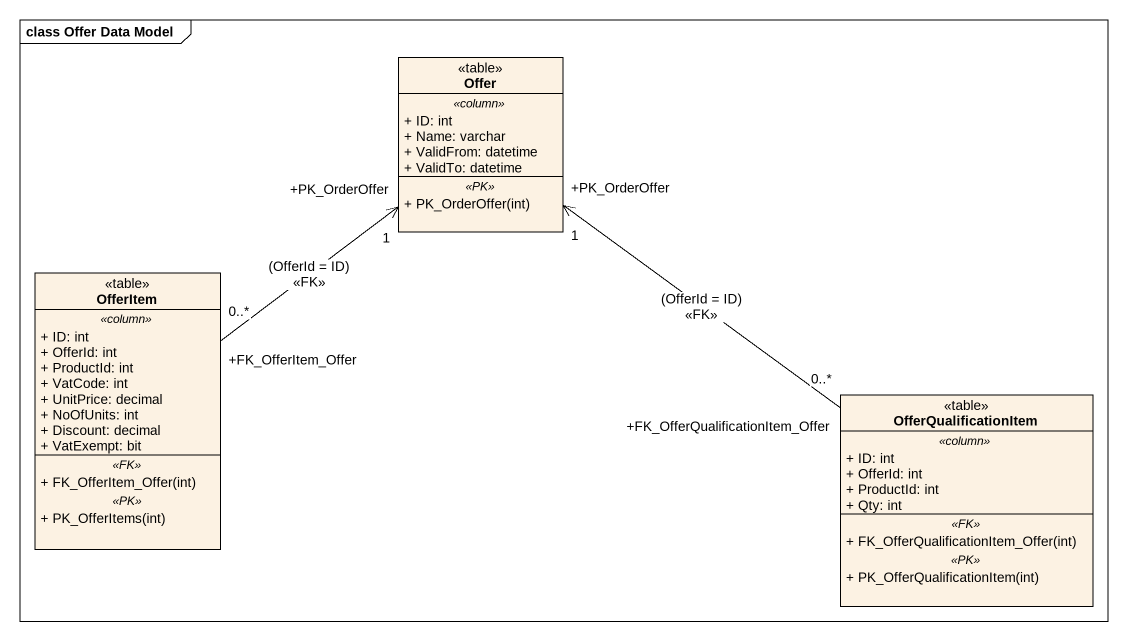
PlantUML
@startuml
mainframe class Offer Data Model
hide circle
hide empty members
skinparam classAttributeIconSize 0
class Offer <<table>> {
  .. <<column>> ..
  + ID: int
  + Name: varchar
  + ValidFrom: datetime
  + ValidTo: datetime
  .. <<PK>> ..
  + PK_OrderOffer(int)
}
class OfferItem <<table>> {
  .. <<column>> ..
  + ID: int
  + OfferId: int
  + ProductId: int
  + VatCode: int
  + UnitPrice: decimal
  + NoOfUnits: int
  + Discount: decimal
  + VatExempt: bit
  .. <<FK>> ..
  + FK_OfferItem_Offer(int)
  .. <<PK>> ..
  + PK_OfferItems(int)
}
class OfferQualificationItem <<table>> {
  .. <<column>> ..
  + ID: int
  + OfferId: int
  + ProductId: int
  + Qty: int
  .. <<FK>> ..
  + FK_OfferQualificationItem_Offer(int)
  .. <<PK>> ..
  + PK_OfferQualificationItem(int)
}
OfferItem "+FK_OfferItem_Offer\n0..*" -up-> "+PK_OrderOffer\n1" Offer : (OfferId = ID)\n<<FK>>
OfferQualificationItem "+FK_OfferQualificationItem_Offer\n0..*" -up-> "+PK_OrderOffer\n1" Offer : (OfferId = ID)\n<<FK>>
@enduml
